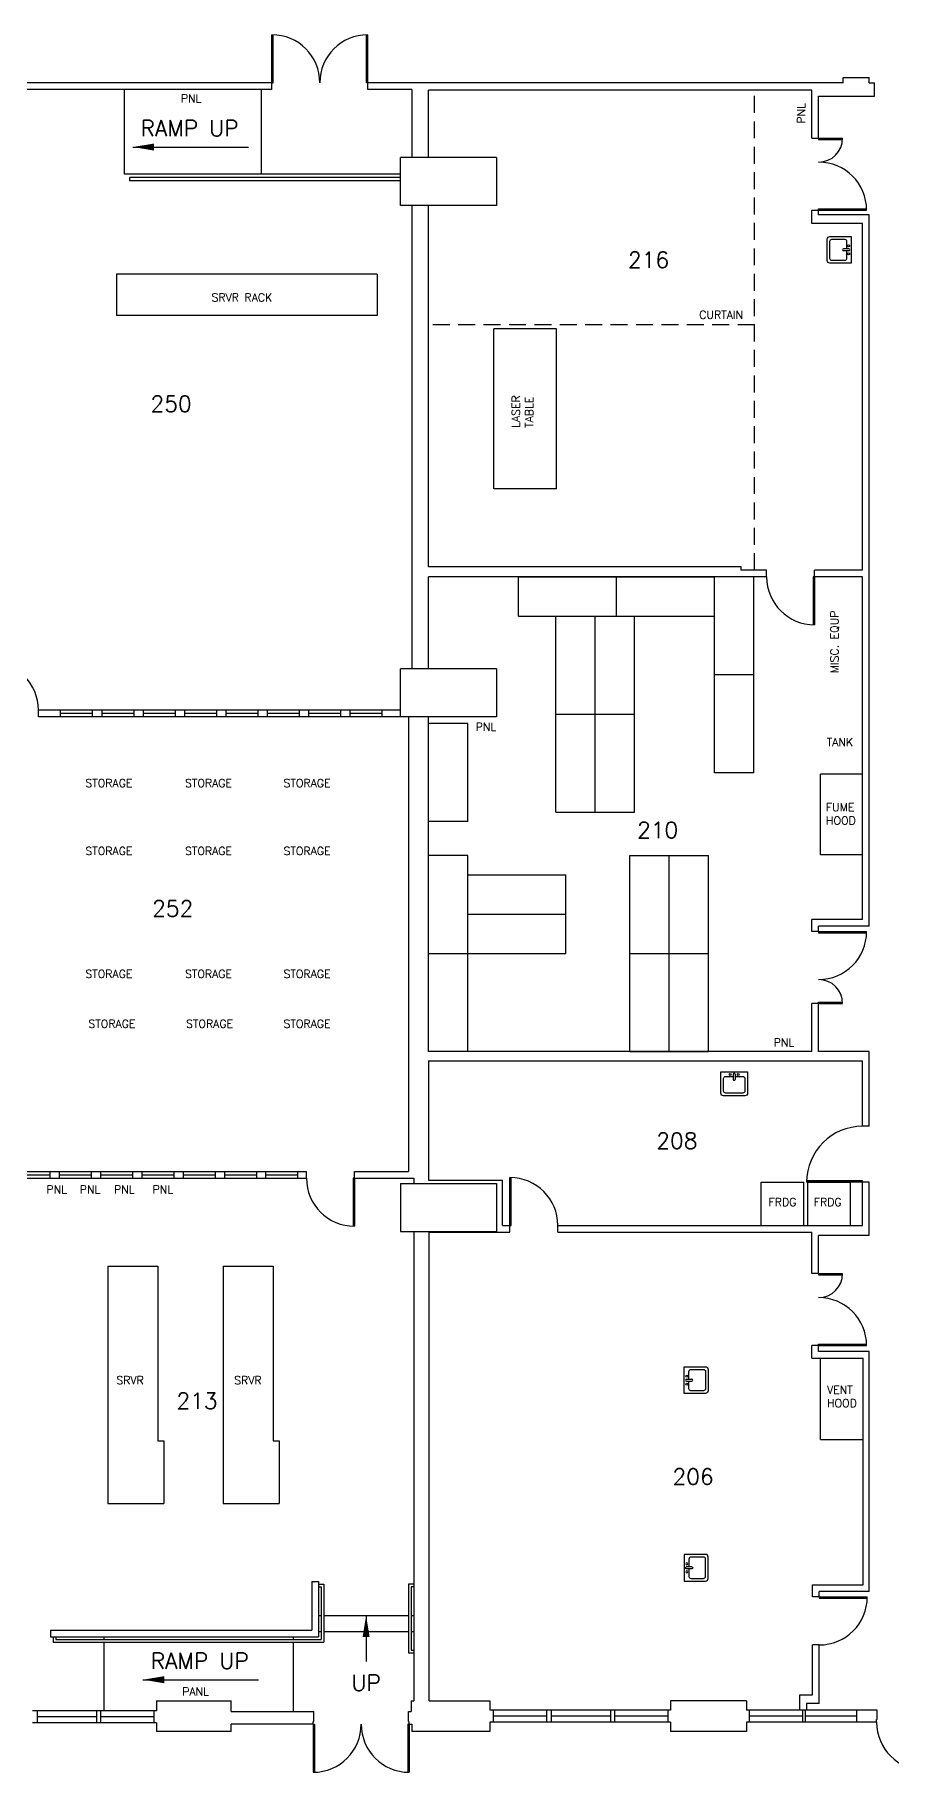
# Model space of a CAD drawing. Header units: inches. Extents: x -10292 to -5324, y 13582 to 17307.
# Drawn here: x -8762 to -8119, y 14630 to 15933 of the extents above; entities that cross this region are included whole.
import ezdxf
from ezdxf.enums import TextEntityAlignment as Align

# ---------------------------------------------------------------- set-up
doc = ezdxf.new("R2010")
doc.units = ezdxf.units.IN
doc.header["$MEASUREMENT"] = 0
doc.linetypes.add('DASHED', pattern=[19.05, 12.7, -6.35])
doc.layers.get('0').update_dxf_attribs({"plot": 0})
for name, color, linetype in [('A-AREA-IDEN', 7, 'Continuous'), ('A-COLS', 1, 'Continuous'), ('A-DOOR', 3, 'Continuous'), ('A-EQPM', 9, 'Continuous'), ('A-FLOR', 9, 'Continuous'), ('A-FLOR-HRAL', 4, 'Continuous'), ('A-FLOR-PFIX', 9, 'Continuous'), ('A-FLOR-STRS', 9, 'Continuous'), ('A-FURN', 9, 'Continuous'), ('A-GLAZ', 5, 'Continuous'), ('A-WALL-FULL', 7, 'Continuous'), ('A-WALL-PRHT', 8, 'Continuous')]:
    doc.layers.add(name, color=color, linetype=linetype)
doc.layers.get('0').off()
doc.styles.get("Standard").update_dxf_attribs({"font": 'romans.shx', "height": 12})
doc.dimstyles.get("Standard").update_dxf_attribs({"dimtxt": 0.18, "dimasz": 0.18, "dimexe": 0.18, "dimexo": 0.0625, "dimgap": 0.09, "dimtad": 0, "dimtih": 1, "dimtoh": 1, "dimdec": 4, "dimzin": 0, "dimdsep": 46, "dimtxsty": 'Standard', "dimcen": 0.09, "dimadec": 0, "dimazin": 0, "dimtfac": 1, "dimtdec": 4, "dimtofl": 0, "dimtmove": 0, "dimatfit": 3, "dimfxl": 0, "dimtolj": 1, "dimtzin": 0, "dimarcsym": 0})

# ---------------------------------------------------------------- blocks, each defined once
blk = doc.blocks.new('SINKSQUARE')
at = {"layer": 'A-FLOR-PFIX'}
for p, q in [((-10, 0), (10, 0)), ((-0.8, -1.8), (-0.8, -5.8)), ((0.7, -1.8), (0.7, -5.8))]:
    blk.add_line(p, q, dxfattribs=at)
for points in [[(10, 0), (10, -16, -0.414214), (8, -18), (-8, -18, -0.414214), (-10, -16), (-10, 0)], [(0.7, -3.5), (6.5, -3.5, -0.414214), (8, -5), (8, -14.5, -0.414214), (6.5, -16), (-6.5, -16, -0.414214), (-8, -14.5), (-8, -5, -0.414214), (-6.5, -3.5), (-0.8, -3.5)]]:
    blk.add_lwpolyline(points, format="xyb", dxfattribs=at)
for centre in [(-3, -2), (3, -2)]:
    blk.add_circle(centre, 0.75, dxfattribs=at)
for centre, start, end in [((0, -1.8), 0, 180), ((0, -5.8), 180, 0)]:
    blk.add_arc(centre, 0.75, start, end, dxfattribs=at)
for tag, p in [('INFO_BLOCK_ID', (0, 0)), ('SM_DESCRIPTION', (0, -18)), ('ROOM_NUMBER', (0, -9)), ('HEIGHT', (0, -27)), ('COMMENT', (0, -36))]:
    blk.add_attdef(tag, text='', height=6).set_placement(p, align=Align.CENTER)

msp = doc.modelspace()

# ---------------------------------------------------------------- linework, layer by layer
at = {"layer": 'A-COLS'}
for p, q in [((-8415.3, 15841.3), (-8487.3, 15841.3)), ((-8487.3, 15805.3), (-8487.3, 15841.3)), ((-8415.3, 15841.3), (-8415.3, 15805.3)), ((-8415.3, 15805.3), (-8487.3, 15805.3)), ((-8415.3, 15457.8), (-8487.3, 15457.8)), ((-8487.3, 15421.8), (-8487.3, 15457.8)), ((-8415.3, 15457.8), (-8415.3, 15421.8)), ((-8415.3, 15421.8), (-8487.3, 15421.8)), ((-8487.3, 15071.8), (-8487.3, 15035.8)), ((-8487.3, 15071.8), (-8415.3, 15071.8)), ((-8415.3, 15071.8), (-8415.3, 15035.8)), ((-8487.3, 15035.8), (-8415.3, 15035.8))]:
    msp.add_line(p, q, dxfattribs=at)
at = {"layer": 'A-DOOR'}
for p, q in [((-8583.8, 15897.3), (-8583.8, 15933.3)), ((-8582.8, 15897.3), (-8582.8, 15933.3)), ((-8512.8, 15897.3), (-8512.8, 15933.3)), ((-8511.8, 15897.3), (-8511.8, 15933.3)), ((-8583.8, 15897.3), (-8582.8, 15897.3)), ((-8511.8, 15897.3), (-8512.8, 15897.3)), ((-8173.8, 15855.8), (-8155.8, 15855.8)), ((-8173.8, 15855.8), (-8173.8, 15854.8)), ((-8173.8, 15854.8), (-8155.8, 15854.8)), ((-8173.8, 15801.8), (-8173.8, 15802.8)), ((-8173.8, 15802.8), (-8137.8, 15802.8)), ((-8173.8, 15801.8), (-8137.8, 15801.8)), ((-8176.8, 15526.8), (-8177.8, 15526.8)), ((-8177.8, 15526.8), (-8177.8, 15490.8)), ((-8176.8, 15526.8), (-8176.8, 15490.8)), ((-8173.8, 15260.8), (-8137.8, 15260.8)), ((-8173.8, 15260.8), (-8173.8, 15259.8)), ((-8173.8, 15259.8), (-8137.8, 15259.8)), ((-8173.8, 15206.8), (-8173.8, 15207.8)), ((-8173.8, 15207.8), (-8155.8, 15207.8)), ((-8173.8, 15206.8), (-8155.8, 15206.8)), ((-8521.8, 15075.8), (-8522.8, 15075.8)), ((-8522.8, 15075.8), (-8522.8, 15039.8)), ((-8521.8, 15075.8), (-8521.8, 15039.8)), ((-8405.3, 15040.3), (-8405.3, 15076.3)), ((-8404.3, 15040.3), (-8404.3, 15076.3)), ((-8140.8, 15073.8), (-8182.8, 15073.8)), ((-8140.8, 15072.8), (-8182.8, 15072.8)), ((-8140.8, 15072.8), (-8140.8, 15073.8)), ((-8405.3, 15040.3), (-8404.3, 15040.3)), ((-8173.8, 15004.3), (-8155.8, 15004.3)), ((-8173.8, 15004.3), (-8173.8, 15003.3)), ((-8173.8, 15003.3), (-8155.8, 15003.3)), ((-8173.8, 14950.3), (-8173.8, 14951.3)), ((-8173.8, 14951.3), (-8137.8, 14951.3)), ((-8173.8, 14950.3), (-8137.8, 14950.3)), ((-8173.3, 14761.8), (-8137.3, 14761.8)), ((-8173.3, 14761.8), (-8173.3, 14760.8)), ((-8173.3, 14760.8), (-8137.3, 14760.8)), ((-8552.8, 14666.3), (-8552.8, 14630.3)), ((-8552.8, 14666.3), (-8551.8, 14666.3)), ((-8551.8, 14666.3), (-8551.8, 14630.3)), ((-8480.8, 14666.3), (-8481.8, 14666.3)), ((-8481.8, 14666.3), (-8481.8, 14630.3)), ((-8480.8, 14666.3), (-8480.8, 14630.3))]:
    msp.add_line(p, q, dxfattribs=at)
at = {"layer": 'A-DOOR', "linetype": 'DASHED'}
for p, q in [((-8221.8, 15531.8), (-8221.8, 15891.8)), ((-8221.8, 15715.8), (-8466.3, 15715.8))]:
    msp.add_line(p, q, dxfattribs=at)
at = {"layer": 'A-DOOR'}
for centre, radius, start, end in [((-8583.8, 15897.3), 36, 0, 90), ((-8511.8, 15897.3), 36, 90, 180), ((-8173.8, 15855.8), 18, 270, 0), ((-8173.8, 15801.8), 36, 0, 90), ((-8176.8, 15526.8), 36, 180, 270), ((-8794.8, 15426.8), 36, 0, 90), ((-8173.8, 15260.8), 36, 270, 0), ((-8173.8, 15206.8), 18, 0, 90), ((-8140.8, 15072.8), 42, 90, 180), ((-8521.8, 15075.8), 36, 180, 270), ((-8405.3, 15040.3), 36, 0, 90), ((-8173.8, 15004.3), 18, 270, 0), ((-8173.8, 14950.3), 36, 0, 90), ((-8173.3, 14761.8), 36, 270, 0), ((-8552.8, 14666.3), 36, 270, 0), ((-8480.8, 14666.3), 36, 180, 270), ((-8094.3, 14667.8), 36, 180, 270)]:
    msp.add_arc(centre, radius, start, end, dxfattribs=at)
at = {"layer": 'A-EQPM'}
for p, q in [((-8700.3, 15753.8), (-8700.3, 15722.8)), ((-8504.8, 15753.8), (-8700.3, 15753.8)), ((-8504.8, 15753.8), (-8504.8, 15722.8)), ((-8504.8, 15722.8), (-8700.3, 15722.8)), ((-8417.3, 15592.8), (-8417.3, 15712.8)), ((-8370.3, 15712.8), (-8417.3, 15712.8)), ((-8370.3, 15592.8), (-8370.3, 15712.8)), ((-8370.3, 15592.8), (-8417.3, 15592.8)), ((-8172.3, 15318.3), (-8172.3, 15378.8)), ((-8140.8, 15378.8), (-8172.3, 15378.8)), ((-8140.8, 15318.3), (-8172.3, 15318.3)), ((-8216.8, 15040.3), (-8216.8, 15072.8)), ((-8216.8, 15072.8), (-8184.8, 15072.8)), ((-8184.8, 15040.3), (-8184.8, 15072.8)), ((-8181.8, 15072.8), (-8149.8, 15072.8)), ((-8181.8, 15040.3), (-8181.8, 15072.8)), ((-8149.8, 15040.3), (-8149.8, 15072.8)), ((-8706.8, 15009.8), (-8669.3, 15009.8)), ((-8706.8, 15009.8), (-8706.8, 14831.8)), ((-8669.3, 15009.8), (-8669.3, 14878.8)), ((-8620.3, 15009.8), (-8582.8, 15009.8)), ((-8620.3, 15009.8), (-8620.3, 14831.8)), ((-8582.8, 15009.8), (-8582.8, 14878.8)), ((-8172.3, 14879.8), (-8172.3, 14940.8)), ((-8669.3, 14878.8), (-8664.8, 14878.8)), ((-8664.8, 14878.8), (-8664.8, 14831.8)), ((-8582.8, 14878.8), (-8578.3, 14878.8)), ((-8578.3, 14878.8), (-8578.3, 14831.8)), ((-8172.3, 14879.8), (-8140.3, 14879.8)), ((-8706.8, 14831.8), (-8664.8, 14831.8)), ((-8620.3, 14831.8), (-8578.3, 14831.8))]:
    msp.add_line(p, q, dxfattribs=at)
at = {"layer": 'A-FLOR'}
for p, q in [((-8694.3, 15828.8), (-8694.3, 15892.3)), ((-8591.8, 15892.3), (-8591.8, 15828.8)), ((-8487.3, 15828.8), (-8694.3, 15828.8)), ((-8709.8, 14731.8), (-8709.8, 14729.8)), ((-8709.8, 14727.8), (-8709.8, 14676.3)), ((-8567.8, 14731.8), (-8567.8, 14729.8)), ((-8567.8, 14727.8), (-8567.8, 14675.8))]:
    msp.add_line(p, q, dxfattribs=at)
at = {"layer": 'A-FLOR-HRAL'}
for p, q in [((-8487.3, 15826.3), (-8690.3, 15826.3)), ((-8690.3, 15823.8), (-8690.3, 15826.3)), ((-8487.3, 15823.8), (-8690.3, 15823.8)), ((-8548.8, 14771.3), (-8544.8, 14771.3)), ((-8548.8, 14769.3), (-8546.8, 14769.3)), ((-8546.8, 14769.3), (-8546.8, 14729.8)), ((-8544.8, 14771.3), (-8544.8, 14727.8)), ((-8481.3, 14771.3), (-8481.3, 14719.8)), ((-8477.3, 14771.3), (-8481.3, 14771.3)), ((-8479.3, 14769.3), (-8479.3, 14721.8)), ((-8477.3, 14769.3), (-8479.3, 14769.3)), ((-8747.8, 14731.8), (-8747.8, 14727.8)), ((-8747.8, 14727.8), (-8544.8, 14727.8)), ((-8745.8, 14731.8), (-8745.8, 14729.8)), ((-8745.8, 14729.8), (-8546.8, 14729.8)), ((-8481.3, 14719.8), (-8477.3, 14719.8)), ((-8479.3, 14721.8), (-8477.3, 14721.8))]:
    msp.add_line(p, q, dxfattribs=at)
at = {"layer": 'A-FLOR-STRS'}
for p, q in [((-8548.8, 14747.8), (-8546.8, 14747.8)), ((-8544.8, 14747.8), (-8481.3, 14747.8)), ((-8479.3, 14747.8), (-8477.3, 14747.8)), ((-8548.8, 14735.8), (-8546.8, 14735.8)), ((-8544.8, 14735.8), (-8481.3, 14735.8)), ((-8479.3, 14735.8), (-8477.3, 14735.8))]:
    msp.add_line(p, q, dxfattribs=at)
at = {"layer": 'A-FURN'}
for p, q in [((-8398.8, 15497.3), (-8398.8, 15526.8)), ((-8398.8, 15526.8), (-8251.8, 15526.8)), ((-8325.3, 15497.3), (-8325.3, 15526.8)), ((-8251.8, 15379.8), (-8251.8, 15526.8)), ((-8222.3, 15379.8), (-8222.3, 15526.8)), ((-8398.8, 15497.3), (-8251.8, 15497.3)), ((-8370.8, 15350.3), (-8370.8, 15497.3)), ((-8341.3, 15350.3), (-8341.3, 15497.3)), ((-8311.8, 15350.3), (-8311.8, 15497.3)), ((-8222.3, 15453.3), (-8251.8, 15453.3)), ((-8436.8, 15416.8), (-8466.3, 15416.8)), ((-8466.3, 15343.3), (-8466.3, 15416.8)), ((-8436.8, 15343.3), (-8436.8, 15416.8)), ((-8370.8, 15423.8), (-8311.8, 15423.8)), ((-8222.3, 15379.8), (-8251.8, 15379.8)), ((-8370.8, 15350.3), (-8311.8, 15350.3)), ((-8436.8, 15343.3), (-8466.3, 15343.3)), ((-8436.8, 15317.8), (-8466.3, 15317.8)), ((-8466.3, 15170.8), (-8466.3, 15317.8)), ((-8436.8, 15170.8), (-8436.8, 15317.8)), ((-8315.3, 15170.8), (-8315.3, 15317.8)), ((-8315.3, 15317.8), (-8256.3, 15317.8)), ((-8285.8, 15170.8), (-8285.8, 15317.8)), ((-8256.3, 15170.8), (-8256.3, 15317.8)), ((-8436.8, 15303.3), (-8363.3, 15303.3)), ((-8363.3, 15244.3), (-8363.3, 15303.3)), ((-8436.8, 15273.8), (-8363.3, 15273.8)), ((-8466.3, 15244.3), (-8363.3, 15244.3)), ((-8315.3, 15244.3), (-8256.3, 15244.3)), ((-8436.8, 15170.8), (-8466.3, 15170.8)), ((-8315.3, 15170.8), (-8256.3, 15170.8))]:
    msp.add_line(p, q, dxfattribs=at)
at = {"layer": 'A-GLAZ'}
for p, q in [((-8718.3, 15426.8), (-8742.3, 15426.8)), ((-8718.3, 15424.3), (-8742.3, 15424.3)), ((-8718.3, 15421.8), (-8742.3, 15421.8)), ((-8687.3, 15426.8), (-8711.3, 15426.8)), ((-8687.3, 15424.3), (-8711.3, 15424.3)), ((-8687.3, 15421.8), (-8711.3, 15421.8)), ((-8656.3, 15426.8), (-8680.3, 15426.8)), ((-8656.3, 15424.3), (-8680.3, 15424.3)), ((-8656.3, 15421.8), (-8680.3, 15421.8)), ((-8625.3, 15426.8), (-8649.3, 15426.8)), ((-8625.3, 15424.3), (-8649.3, 15424.3)), ((-8625.3, 15421.8), (-8649.3, 15421.8)), ((-8594.3, 15426.8), (-8618.3, 15426.8)), ((-8594.3, 15424.3), (-8618.3, 15424.3)), ((-8594.3, 15421.8), (-8618.3, 15421.8)), ((-8563.3, 15426.8), (-8587.3, 15426.8)), ((-8563.3, 15424.3), (-8587.3, 15424.3)), ((-8563.3, 15421.8), (-8587.3, 15421.8)), ((-8532.3, 15426.8), (-8556.3, 15426.8)), ((-8532.3, 15424.3), (-8556.3, 15424.3)), ((-8532.3, 15421.8), (-8556.3, 15421.8)), ((-8501.3, 15426.8), (-8525.3, 15426.8)), ((-8501.3, 15424.3), (-8525.3, 15424.3)), ((-8501.3, 15421.8), (-8525.3, 15421.8)), ((-8774.3, 15080.8), (-8750.3, 15080.8)), ((-8774.3, 15078.3), (-8750.3, 15078.3)), ((-8774.3, 15075.8), (-8750.3, 15075.8)), ((-8743.3, 15080.8), (-8719.3, 15080.8)), ((-8743.3, 15078.3), (-8719.3, 15078.3)), ((-8743.3, 15075.8), (-8719.3, 15075.8)), ((-8712.3, 15080.8), (-8688.3, 15080.8)), ((-8712.3, 15078.3), (-8688.3, 15078.3)), ((-8712.3, 15075.8), (-8688.3, 15075.8)), ((-8681.3, 15080.8), (-8657.3, 15080.8)), ((-8681.3, 15078.3), (-8657.3, 15078.3)), ((-8681.3, 15075.8), (-8657.3, 15075.8)), ((-8650.3, 15080.8), (-8626.3, 15080.8)), ((-8650.3, 15078.3), (-8626.3, 15078.3)), ((-8650.3, 15075.8), (-8626.3, 15075.8)), ((-8619.3, 15080.8), (-8595.3, 15080.8)), ((-8619.3, 15078.3), (-8595.3, 15078.3)), ((-8619.3, 15075.8), (-8595.3, 15075.8)), ((-8588.3, 15080.8), (-8564.3, 15080.8)), ((-8588.3, 15078.3), (-8564.3, 15078.3)), ((-8588.3, 15075.8), (-8564.3, 15075.8)), ((-8715.3, 14676.3), (-8759.8, 14676.3)), ((-8715.3, 14671.8), (-8759.8, 14671.8)), ((-8672.3, 14676.3), (-8712.3, 14676.3)), ((-8672.3, 14671.8), (-8712.3, 14671.8)), ((-8377.8, 14676.8), (-8417.8, 14676.8)), ((-8377.8, 14672.3), (-8417.8, 14672.3)), ((-8329.8, 14676.8), (-8374.3, 14676.8)), ((-8329.8, 14672.3), (-8374.3, 14672.3)), ((-8286.8, 14676.8), (-8326.8, 14676.8)), ((-8286.8, 14672.3), (-8326.8, 14672.3)), ((-8185.8, 14676.8), (-8225.8, 14676.8)), ((-8185.8, 14672.3), (-8225.8, 14672.3)), ((-8145.3, 14676.8), (-8183.8, 14676.8)), ((-8145.3, 14672.3), (-8183.8, 14672.3)), ((-8715.3, 14667.3), (-8759.8, 14667.3)), ((-8672.3, 14667.3), (-8712.3, 14667.3)), ((-8377.8, 14667.8), (-8417.8, 14667.8)), ((-8329.8, 14667.8), (-8374.3, 14667.8)), ((-8286.8, 14667.8), (-8326.8, 14667.8)), ((-8185.8, 14667.8), (-8225.8, 14667.8)), ((-8145.3, 14667.8), (-8183.8, 14667.8))]:
    msp.add_line(p, q, dxfattribs=at)
at = {"layer": 'A-WALL-FULL'}
for p, q in [((-8583.8, 15897.3), (-8894.3, 15897.3)), ((-8583.8, 15892.3), (-8583.8, 15897.3)), ((-8155.3, 15897.3), (-8511.8, 15897.3)), ((-8511.8, 15892.3), (-8511.8, 15897.3)), ((-8155.3, 15897.3), (-8155.3, 15901.3)), ((-8155.3, 15901.3), (-8135.8, 15901.3)), ((-8135.8, 15897.3), (-8135.8, 15901.3)), ((-8135.8, 15897.3), (-8131.8, 15897.3)), ((-8131.8, 15887.3), (-8131.8, 15897.3)), ((-8583.8, 15892.3), (-8807.8, 15892.3)), ((-8478.8, 15892.3), (-8511.8, 15892.3)), ((-8478.8, 15892.3), (-8478.8, 15841.3)), ((-8466.3, 15841.3), (-8466.3, 15891.8)), ((-8178.8, 15891.8), (-8466.3, 15891.8)), ((-8178.8, 15855.8), (-8178.8, 15891.8)), ((-8173.8, 15887.3), (-8131.8, 15887.3)), ((-8173.8, 15855.8), (-8173.8, 15887.3)), ((-8178.8, 15855.8), (-8173.8, 15855.8)), ((-8478.8, 15805.3), (-8478.8, 15457.8)), ((-8466.3, 15534.3), (-8466.3, 15805.3)), ((-8178.8, 15791.8), (-8178.8, 15801.8)), ((-8178.8, 15801.8), (-8173.8, 15801.8)), ((-8173.8, 15798.3), (-8173.8, 15801.8)), ((-8135.8, 15798.3), (-8173.8, 15798.3)), ((-8135.8, 15264.8), (-8135.8, 15798.3)), ((-8140.8, 15791.8), (-8178.8, 15791.8)), ((-8140.8, 15531.8), (-8140.8, 15791.8)), ((-8231.8, 15534.3), (-8466.3, 15534.3)), ((-8231.8, 15531.8), (-8231.8, 15534.3)), ((-8212.8, 15531.8), (-8231.8, 15531.8)), ((-8212.8, 15526.8), (-8212.8, 15531.8)), ((-8140.8, 15531.8), (-8176.8, 15531.8)), ((-8176.8, 15526.8), (-8176.8, 15531.8)), ((-8466.3, 15457.8), (-8466.3, 15526.8)), ((-8212.8, 15526.8), (-8466.3, 15526.8)), ((-8140.8, 15526.8), (-8176.8, 15526.8)), ((-8140.8, 15269.8), (-8140.8, 15526.8)), ((-8758.8, 15421.8), (-8758.8, 15426.8)), ((-8742.3, 15426.8), (-8758.8, 15426.8)), ((-8742.3, 15421.8), (-8758.8, 15421.8)), ((-8742.3, 15421.8), (-8742.3, 15426.8)), ((-8718.3, 15421.8), (-8718.3, 15426.8)), ((-8711.3, 15426.8), (-8718.3, 15426.8)), ((-8711.3, 15421.8), (-8718.3, 15421.8)), ((-8711.3, 15426.8), (-8711.3, 15421.8)), ((-8687.3, 15426.8), (-8687.3, 15421.8)), ((-8680.3, 15426.8), (-8687.3, 15426.8)), ((-8680.3, 15421.8), (-8687.3, 15421.8)), ((-8680.3, 15426.8), (-8680.3, 15421.8)), ((-8656.3, 15426.8), (-8656.3, 15421.8)), ((-8649.3, 15426.8), (-8656.3, 15426.8)), ((-8649.3, 15421.8), (-8656.3, 15421.8)), ((-8649.3, 15426.8), (-8649.3, 15421.8)), ((-8625.3, 15426.8), (-8625.3, 15421.8)), ((-8618.3, 15426.8), (-8625.3, 15426.8)), ((-8618.3, 15421.8), (-8625.3, 15421.8)), ((-8618.3, 15426.8), (-8618.3, 15421.8)), ((-8594.3, 15426.8), (-8594.3, 15421.8)), ((-8587.3, 15426.8), (-8594.3, 15426.8)), ((-8587.3, 15421.8), (-8594.3, 15421.8)), ((-8587.3, 15426.8), (-8587.3, 15421.8)), ((-8563.3, 15426.8), (-8563.3, 15421.8)), ((-8556.3, 15426.8), (-8563.3, 15426.8)), ((-8556.3, 15421.8), (-8563.3, 15421.8)), ((-8556.3, 15426.8), (-8556.3, 15421.8)), ((-8532.3, 15426.8), (-8532.3, 15421.8)), ((-8525.3, 15426.8), (-8532.3, 15426.8)), ((-8525.3, 15421.8), (-8532.3, 15421.8)), ((-8525.3, 15426.8), (-8525.3, 15421.8)), ((-8487.3, 15426.8), (-8501.3, 15426.8)), ((-8501.3, 15426.8), (-8501.3, 15421.8)), ((-8487.3, 15421.8), (-8501.3, 15421.8)), ((-8481.3, 15421.8), (-8481.3, 15080.8)), ((-8466.3, 15170.8), (-8466.3, 15421.8)), ((-8178.8, 15260.8), (-8178.8, 15269.8)), ((-8140.8, 15269.8), (-8178.8, 15269.8)), ((-8173.8, 15260.8), (-8178.8, 15260.8)), ((-8135.8, 15264.8), (-8173.8, 15264.8)), ((-8173.8, 15260.8), (-8173.8, 15264.8)), ((-8178.8, 15170.8), (-8178.8, 15206.8)), ((-8173.8, 15206.8), (-8178.8, 15206.8)), ((-8173.8, 15170.8), (-8173.8, 15206.8)), ((-8178.8, 15170.8), (-8466.3, 15170.8)), ((-8135.8, 15170.8), (-8173.8, 15170.8)), ((-8135.8, 15114.8), (-8135.8, 15170.8)), ((-8466.3, 15163.8), (-8140.8, 15163.8)), ((-8466.3, 15163.8), (-8466.3, 15074.3)), ((-8140.8, 15114.8), (-8140.8, 15163.8)), ((-8135.8, 15114.8), (-8140.8, 15114.8)), ((-8750.3, 15080.8), (-8750.3, 15075.8)), ((-8750.3, 15080.8), (-8743.3, 15080.8)), ((-8750.3, 15075.8), (-8743.3, 15075.8)), ((-8743.3, 15080.8), (-8743.3, 15075.8)), ((-8719.3, 15080.8), (-8719.3, 15075.8)), ((-8719.3, 15080.8), (-8712.3, 15080.8)), ((-8719.3, 15075.8), (-8712.3, 15075.8)), ((-8712.3, 15080.8), (-8712.3, 15075.8)), ((-8688.3, 15080.8), (-8688.3, 15075.8)), ((-8688.3, 15080.8), (-8681.3, 15080.8)), ((-8688.3, 15075.8), (-8681.3, 15075.8)), ((-8681.3, 15080.8), (-8681.3, 15075.8)), ((-8657.3, 15080.8), (-8657.3, 15075.8)), ((-8657.3, 15080.8), (-8650.3, 15080.8)), ((-8657.3, 15075.8), (-8650.3, 15075.8)), ((-8650.3, 15080.8), (-8650.3, 15075.8)), ((-8626.3, 15080.8), (-8626.3, 15075.8)), ((-8626.3, 15080.8), (-8619.3, 15080.8)), ((-8626.3, 15075.8), (-8619.3, 15075.8)), ((-8619.3, 15080.8), (-8619.3, 15075.8)), ((-8595.3, 15080.8), (-8588.3, 15080.8)), ((-8595.3, 15080.8), (-8595.3, 15075.8)), ((-8595.3, 15075.8), (-8588.3, 15075.8)), ((-8588.3, 15075.8), (-8588.3, 15080.8)), ((-8564.3, 15080.8), (-8557.8, 15080.8)), ((-8564.3, 15075.8), (-8564.3, 15080.8)), ((-8564.3, 15075.8), (-8557.8, 15075.8)), ((-8557.8, 15075.8), (-8557.8, 15080.8)), ((-8521.8, 15080.8), (-8481.3, 15080.8)), ((-8521.8, 15075.8), (-8521.8, 15080.8)), ((-8521.8, 15075.8), (-8477.3, 15075.8)), ((-8477.3, 15075.8), (-8477.3, 15071.8)), ((-8466.3, 15074.3), (-8410.8, 15074.3)), ((-8410.8, 15040.3), (-8410.8, 15074.3)), ((-8140.8, 15040.3), (-8140.8, 15072.8)), ((-8135.8, 15072.8), (-8140.8, 15072.8)), ((-8135.8, 15032.8), (-8135.8, 15072.8)), ((-8410.8, 15040.3), (-8405.3, 15040.3)), ((-8405.3, 15035.3), (-8405.3, 15040.3)), ((-8369.3, 15040.3), (-8140.8, 15040.3)), ((-8369.3, 15035.3), (-8369.3, 15040.3)), ((-8477.3, 15035.8), (-8477.3, 14683.8)), ((-8465.8, 14683.8), (-8465.8, 15035.3)), ((-8465.8, 15035.3), (-8405.3, 15035.3)), ((-8369.3, 15035.3), (-8178.8, 15035.3)), ((-8178.8, 15004.3), (-8178.8, 15035.3)), ((-8135.8, 15032.8), (-8173.8, 15032.8)), ((-8173.8, 15004.3), (-8173.8, 15032.8)), ((-8173.8, 15004.3), (-8178.8, 15004.3)), ((-8178.8, 14940.8), (-8178.8, 14950.3)), ((-8173.8, 14950.3), (-8178.8, 14950.3)), ((-8173.8, 14945.8), (-8173.8, 14950.3)), ((-8135.8, 14945.8), (-8173.8, 14945.8)), ((-8135.8, 14765.8), (-8135.8, 14945.8)), ((-8178.8, 14940.8), (-8140.3, 14940.8)), ((-8140.3, 14770.8), (-8140.3, 14940.8)), ((-8178.3, 14761.8), (-8178.3, 14770.8)), ((-8178.3, 14770.8), (-8140.3, 14770.8)), ((-8135.8, 14765.8), (-8173.3, 14765.8)), ((-8173.3, 14761.8), (-8173.3, 14765.8)), ((-8173.3, 14761.8), (-8178.3, 14761.8)), ((-8178.3, 14688.3), (-8178.3, 14725.8)), ((-8173.3, 14725.8), (-8178.3, 14725.8)), ((-8173.3, 14681.8), (-8173.3, 14725.8)), ((-8187.8, 14688.3), (-8178.3, 14688.3)), ((-8187.8, 14676.8), (-8187.8, 14688.3)), ((-8759.8, 14676.3), (-8763.3, 14676.3)), ((-8759.8, 14676.3), (-8759.8, 14667.3)), ((-8712.3, 14676.3), (-8715.3, 14676.3)), ((-8715.3, 14676.3), (-8715.3, 14667.3)), ((-8712.3, 14676.3), (-8712.3, 14667.3)), ((-8670.3, 14676.3), (-8672.3, 14676.3)), ((-8672.3, 14676.3), (-8672.3, 14667.3)), ((-8670.3, 14683.8), (-8670.3, 14676.3)), ((-8670.3, 14683.8), (-8614.3, 14683.8)), ((-8614.3, 14675.8), (-8614.3, 14683.8)), ((-8614.3, 14675.8), (-8552.3, 14675.8)), ((-8552.3, 14668.3), (-8552.3, 14675.8)), ((-8481.3, 14668.3), (-8481.3, 14675.8)), ((-8481.3, 14675.8), (-8479.3, 14675.8)), ((-8479.3, 14683.8), (-8477.3, 14683.8)), ((-8479.3, 14683.8), (-8479.3, 14675.8)), ((-8420.3, 14683.8), (-8420.3, 14676.8)), ((-8417.8, 14676.8), (-8420.3, 14676.8)), ((-8417.8, 14676.8), (-8417.8, 14667.8)), ((-8374.3, 14676.8), (-8377.8, 14676.8)), ((-8377.8, 14676.8), (-8377.8, 14667.8)), ((-8374.3, 14676.8), (-8374.3, 14667.8)), ((-8326.8, 14676.8), (-8329.8, 14676.8)), ((-8329.8, 14676.8), (-8329.8, 14667.8)), ((-8326.8, 14676.8), (-8326.8, 14667.8)), ((-8284.8, 14676.8), (-8286.8, 14676.8)), ((-8286.8, 14676.8), (-8286.8, 14667.8)), ((-8227.8, 14683.8), (-8284.8, 14683.8)), ((-8284.8, 14683.8), (-8284.8, 14676.8)), ((-8227.8, 14683.8), (-8227.8, 14676.8)), ((-8225.8, 14676.8), (-8227.8, 14676.8)), ((-8225.8, 14676.8), (-8225.8, 14667.8)), ((-8183.8, 14676.8), (-8185.8, 14676.8)), ((-8185.8, 14676.8), (-8185.8, 14667.8)), ((-8183.8, 14676.8), (-8183.8, 14667.8)), ((-8173.3, 14681.8), (-8182.8, 14681.8)), ((-8182.8, 14681.8), (-8182.8, 14676.8)), ((-8129.8, 14676.8), (-8145.3, 14676.8)), ((-8145.3, 14676.8), (-8145.3, 14667.8)), ((-8129.8, 14669.8), (-8129.8, 14676.8)), ((-8759.8, 14667.3), (-8763.3, 14667.3)), ((-8712.3, 14667.3), (-8715.3, 14667.3)), ((-8670.3, 14667.3), (-8672.3, 14667.3)), ((-8670.3, 14667.3), (-8670.3, 14660.8)), ((-8614.3, 14660.8), (-8670.3, 14660.8)), ((-8552.8, 14666.3), (-8614.3, 14666.3)), ((-8614.3, 14660.8), (-8614.3, 14666.3)), ((-8552.8, 14666.3), (-8552.8, 14668.3)), ((-8552.8, 14668.3), (-8552.3, 14668.3)), ((-8481.3, 14668.3), (-8480.8, 14668.3)), ((-8480.8, 14666.3), (-8480.8, 14668.3)), ((-8480.8, 14666.3), (-8478.8, 14666.3)), ((-8478.8, 14666.3), (-8478.8, 14660.8)), ((-8420.3, 14660.8), (-8478.8, 14660.8)), ((-8420.3, 14667.8), (-8420.3, 14660.8)), ((-8417.8, 14667.8), (-8420.3, 14667.8)), ((-8374.3, 14667.8), (-8377.8, 14667.8)), ((-8326.8, 14667.8), (-8329.8, 14667.8)), ((-8284.8, 14667.8), (-8286.8, 14667.8)), ((-8284.8, 14667.8), (-8284.8, 14660.8)), ((-8227.8, 14660.8), (-8284.8, 14660.8)), ((-8227.8, 14667.8), (-8227.8, 14660.8)), ((-8225.8, 14667.8), (-8227.8, 14667.8)), ((-8183.8, 14667.8), (-8185.8, 14667.8)), ((-8130.3, 14667.8), (-8145.3, 14667.8)), ((-8129.8, 14669.8), (-8130.3, 14669.8)), ((-8130.3, 14667.8), (-8130.3, 14669.8))]:
    msp.add_line(p, q, dxfattribs=at)
msp.add_lwpolyline([(-8465.8, 14683.8), (-8420.3, 14683.8)], dxfattribs=at)
at = {"layer": 'A-WALL-PRHT'}
for p, q in [((-8553.8, 14773.3), (-8553.8, 14736.8)), ((-8553.8, 14773.3), (-8548.8, 14773.3)), ((-8548.8, 14773.3), (-8548.8, 14731.8)), ((-8749.8, 14736.8), (-8553.8, 14736.8)), ((-8749.8, 14736.8), (-8749.8, 14731.8)), ((-8749.8, 14731.8), (-8548.8, 14731.8))]:
    msp.add_line(p, q, dxfattribs=at)

# ---------------------------------------------------------------- block references
at = {"layer": 'A-FLOR-PFIX'}
for p, rotation in [((-8149.3, 15772), 270), ((-8274.6, 14924.4), 90)]:
    msp.add_blockref('SINKSQUARE', p, dxfattribs=dict(at, rotation=rotation))
msp.add_blockref('SINKSQUARE', (-8237.1, 15155.6), dxfattribs=at)
at = {"layer": 'A-FLOR-PFIX', "xscale": -1, "rotation": 90}
msp.add_blockref('SINKSQUARE', (-8274.6, 14783.7), dxfattribs=at)

# ---------------------------------------------------------------- texts
at = {"layer": 'A-AREA-IDEN', "char_height": 12, "attachment_point": 5}
for s, insert in [('216', (-8301.3, 15764.5)), ('250', (-8659.3, 15656.5)), ('210', (-8294.5, 15336.9)), ('252', (-8658.1, 15278.1)), ('208', (-8280.1, 15103.9)), ('213', (-8639.9, 14908.8)), ('206', (-8267.9, 14852))]:
    msp.add_mtext(s, dxfattribs=dict(at, insert=insert))
at = {"layer": 'A-DOOR'}
msp.add_text('CURTAIN', height=6, dxfattribs=at).set_placement((-8263.3, 15720.3))
at = {"layer": 'A-EQPM'}
for s, p in [('PNL', (-8652, 15882.6)), ('SRVR RACK', (-8629, 15733.3)), ('PNL', (-8430.9, 15411.3)), ('TANK', (-8167.7, 15399.9)), ('STORAGE', (-8723.6, 15369.1)), ('STORAGE', (-8648.9, 15369.1)), ('STORAGE', (-8575, 15369.1)), ('FUME', (-8168.3, 15351)), ('HOOD', (-8168.3, 15341)), ('STORAGE', (-8723.6, 15318.2)), ('STORAGE', (-8648.9, 15318.2)), ('STORAGE', (-8575, 15318.2)), ('STORAGE', (-8723.6, 15226)), ('STORAGE', (-8648.9, 15226)), ('STORAGE', (-8575, 15226)), ('STORAGE', (-8721.3, 15188.6)), ('STORAGE', (-8648.1, 15188.6)), ('STORAGE', (-8575, 15188.6)), ('PNL', (-8207.5, 15174.6)), ('PNL', (-8752.8, 15064.4)), ('PNL', (-8727.8, 15064.4)), ('PNL', (-8702.1, 15064.4)), ('PNL', (-8673.2, 15064.4)), ('FRDG', (-8211.3, 15054.9)), ('FRDG', (-8177.4, 15054.9)), ('SRVR', (-8700.4, 14921.3)), ('SRVR', (-8612, 14921.3)), ('VENT', (-8167.5, 14914.1)), ('HOOD', (-8167.5, 14904.1)), ('PANL', (-8651, 14687.8))]:
    msp.add_text(s, height=6, dxfattribs=at).set_placement(p)
for s, p in [('PNL', (-8184, 15866.7)), ('LASER', (-8397.8, 15638.5)), ('TABLE', (-8387.8, 15638.5)), ('MISC. EQUP', (-8158.9, 15454.4))]:
    msp.add_text(s, height=6, rotation=90, dxfattribs=at).set_placement(p)
at = {"layer": 'A-FLOR'}
for p in [(-8682.2, 15857.2), (-8674.6, 14707.8)]:
    msp.add_text('RAMP UP', height=12, dxfattribs=at).set_placement(p)
at = {"layer": 'A-FLOR-STRS', "insert": (-8513.1, 14697.4), "char_height": 12, "attachment_point": 5}
msp.add_mtext_dynamic_manual_height_columns('UP', width=12.835, gutter_width=60, heights=[0], dxfattribs=at)

# ---------------------------------------------------------------- leaders
at = {"layer": 'A-FLOR'}
for points in [[(-8688.1, 15849.1), (-8601.3, 15849.1)], [(-8680.5, 14699.7), (-8593.7, 14699.7)]]:
    msp.add_leader(points, dimstyle='Standard', override={"dimasz": 16}, dxfattribs=at)
at = {"layer": 'A-FLOR-STRS'}
msp.add_leader([(-8513.1, 14747.8), (-8513.1, 14713.3)], dimstyle='Standard', override={"dimasz": 16}, dxfattribs=at)

doc.saveas('drawing.dxf')
